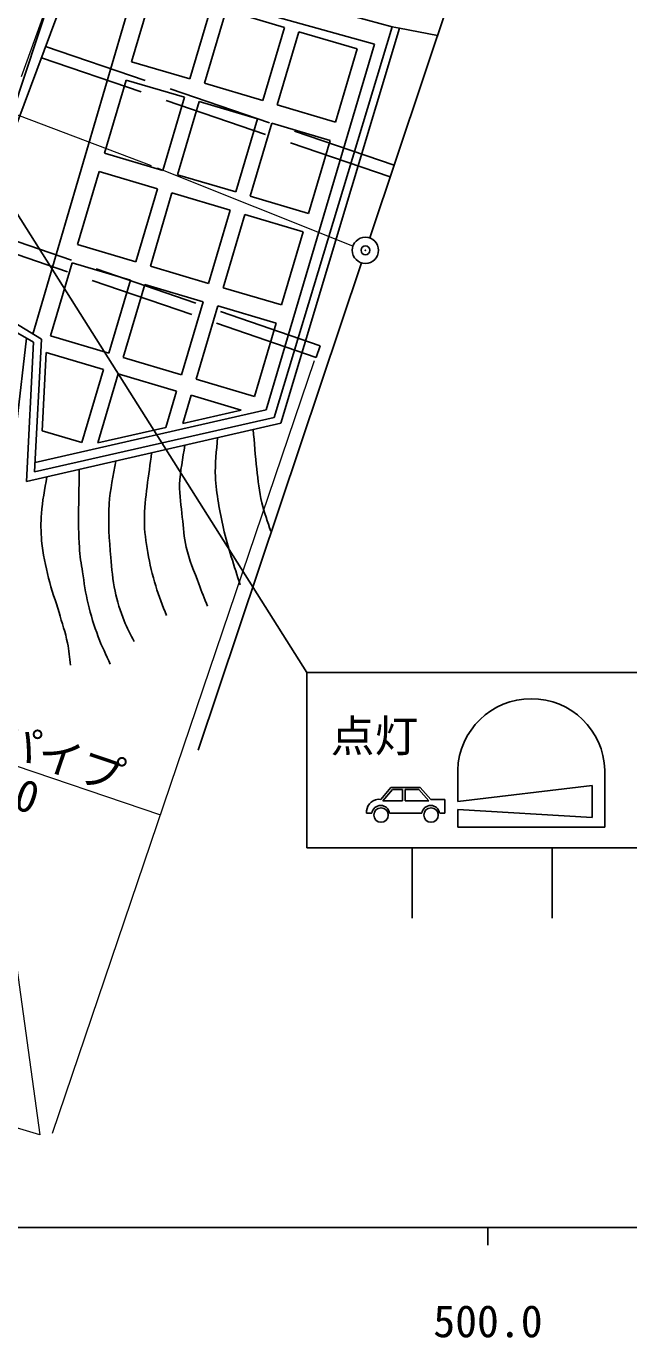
# Model space of a CAD drawing. Units: millimetres, scale not verified. Extents: x 40000 to 680000, y 20000 to 380000.
# Drawn here: x 541672 to 576029, y 198715 to 273509 of the extents above; entities that cross this region are included whole.
import ezdxf
from ezdxf.enums import TextEntityAlignment as Align

# ---------------------------------------------------------------- set-up
doc = ezdxf.new("R2010")
doc.units = ezdxf.units.MM
doc.header["$LTSCALE"] = 1000
doc.header["$PDMODE"] = 32
doc.header["$PDSIZE"] = 500
doc.linetypes.add('CHAIN', pattern=[18.5, 12, -1.5, 3.5, -1.5])
doc.linetypes.add('DASHED', pattern=[7.5, 6, -1.5])
for name, color, linetype, lineweight in [('M-BGD', 7, 'Continuous', 25), ('M-BMK', 2, 'CHAIN', 13), ('M-BMK-SRVR', 3, 'Continuous', 25), ('M-STR-HTXT', 7, 'Continuous', 13), ('M-STR-STRC', 7, 'Continuous', 25), ('M-TTL-BAND', 7, 'Continuous', 25)]:
    doc.layers.add(name, color=color, linetype=linetype, lineweight=lineweight)
doc.layers.add('M-OTRS', color=6, linetype='Continuous')
doc.styles.add('ＭＳ ゴシック', font='')
doc.styles.get('ＭＳ ゴシック').set_extended_font_data('MS Gothic')

msp = doc.modelspace()

# ---------------------------------------------------------------- linework, layer by layer
at = {"layer": 'M-BGD'}
for p, q in [((575017, 302527), (561256, 261438)), ((548005, 276252), (542058, 255956)), ((561534, 272487), (547894, 276283)), ((552758, 276134), (562530, 273469)), ((543847, 275245), (537716, 258787)), ((548915, 275656), (547680, 271485)), ((543014, 275043), (540906, 268653)), ((551004, 270501), (552239, 274672)), ((553070, 274426), (551835, 270255)), ((556394, 273442), (553070, 274426)), ((555159, 269271), (556394, 273442)), ((555806, 251199), (562530, 273469)), ((557225, 273196), (555990, 269025)), ((562948, 273398), (556184, 250878)), ((560549, 272212), (557225, 273196)), ((562530, 273469), (562948, 273398)), ((562948, 273398), (565125, 272989)), ((555361, 251633), (561534, 272487)), ((559314, 268041), (560549, 272212)), ((547680, 271485), (551004, 270501)), ((547371, 270442), (546137, 266271)), ((550696, 269458), (547371, 270442)), ((551835, 270255), (555159, 269271)), ((549461, 265287), (550696, 269458)), ((551527, 269212), (550292, 265041)), ((554851, 268228), (551527, 269212)), ((555990, 269025), (559314, 268041)), ((553616, 264057), (554851, 268228)), ((555682, 267982), (554447, 263811)), ((559006, 266998), (555682, 267982)), ((546137, 266271), (549461, 265287)), ((557771, 262827), (559006, 266998)), ((545828, 265228), (544594, 261058)), ((549152, 264245), (545828, 265228)), ((550292, 265041), (553616, 264057)), ((547918, 260074), (549152, 264245)), ((549983, 263999), (548749, 259828)), ((553307, 263015), (549983, 263999)), ((554447, 263811), (557771, 262827)), ((552073, 258844), (553307, 263015)), ((554138, 262769), (552904, 258598)), ((557463, 261785), (554138, 262769)), ((556228, 257614), (557463, 261785)), ((544594, 261058), (547918, 260074)), ((544285, 260015), (543050, 255844)), ((547609, 259031), (544285, 260015)), ((548749, 259828), (552073, 258844)), ((551475, 232233), (560780, 260016)), ((546374, 254860), (547609, 259031)), ((548440, 258785), (547205, 254614)), ((551764, 257801), (548440, 258785)), ((552904, 258598), (556228, 257614)), ((542095, 255497), (538719, 257414)), ((538869, 257891), (542551, 255657)), ((550530, 253630), (551764, 257801)), ((552595, 257555), (551361, 253384)), ((555919, 256571), (552595, 257555)), ((554685, 252400), (555919, 256571)), ((543050, 255844), (546374, 254860)), ((540581, 246139), (541688, 255728)), ((541683, 247539), (542095, 255497)), ((542551, 255657), (542152, 248102)), ((558430, 255283), (558202, 254621)), ((542576, 250439), (542812, 254906)), ((546087, 253936), (542812, 254906)), ((547205, 254614), (550530, 253630)), ((544852, 249765), (546087, 253936)), ((546918, 253690), (545750, 249745)), ((550242, 252706), (546918, 253690)), ((551361, 253384), (554685, 252400)), ((549628, 250631), (550242, 252706)), ((551073, 252460), (550597, 250852)), ((553932, 251614), (551073, 252460)), ((542180, 248622), (555361, 251633)), ((550597, 250852), (553932, 251614)), ((556184, 250878), (541683, 247539)), ((542152, 248102), (555806, 251199)), ((545750, 249745), (549628, 250631)), ((544852, 249765), (542576, 250439))]:
    msp.add_line(p, q, dxfattribs=at)
at = {"layer": 'M-BGD', "linetype": 'DASHED'}
for p, q in [((542773, 272361), (562643, 265580)), ((542547, 271698), (562421, 264916)), ((558430, 255283), (538913, 262001)), ((558202, 254621), (538669, 261345))]:
    msp.add_line(p, q, dxfattribs=at)
at = {"layer": 'M-BGD'}
for points, knots in [([(553867, 241646), (553550, 242721), (553160, 243777), (552915, 244871), (552699, 245842), (552512, 246827), (552461, 247820), (552422, 248562), (552533, 249304), (552569, 250046)], [0, 0, 0, 0, 1, 1, 1, 2, 2, 2, 3, 3, 3, 3]), ([(554616, 250517), (554683, 249765), (554728, 249011), (554818, 248262), (554895, 247616), (554961, 246966), (555107, 246332), (555235, 245778), (555447, 245248), (555617, 244705)], [0, 0, 0, 0, 1, 1, 1, 2, 2, 2, 3, 3, 3, 3]), ([(549663, 239909), (549461, 240469), (549227, 241020), (549056, 241590), (548870, 242215), (548711, 242850), (548601, 243493), (548497, 244103), (548408, 244720), (548408, 245339), (548409, 246627), (548680, 247901), (548816, 249181)], [0, 0, 0, 0, 1, 1, 1, 2, 2, 2, 3, 3, 3, 4, 4, 4, 4]), ([(550709, 249617), (550613, 248871), (550439, 248131), (550421, 247379), (550406, 246753), (550507, 246128), (550572, 245505), (550632, 244934), (550662, 244355), (550793, 243796), (550960, 243081), (551258, 242404), (551510, 241715), (551667, 241284), (551840, 240860), (552006, 240433)], [0, 0, 0, 0, 1, 1, 1, 2, 2, 2, 3, 3, 3, 4, 4, 4, 5, 5, 5, 5]), ([(546783, 248713), (546654, 247896), (546448, 247088), (546396, 246263), (546333, 245249), (546411, 244229), (546493, 243217), (546544, 242575), (546606, 241931), (546741, 241301), (546864, 240724), (547035, 240155), (547251, 239606), (547411, 239196), (547637, 238815), (547829, 238420)], [0, 0, 0, 0, 1, 1, 1, 2, 2, 2, 3, 3, 3, 4, 4, 4, 5, 5, 5, 5]), ([(542841, 247805), (542740, 247112), (542585, 246424), (542537, 245725), (542501, 245203), (542500, 244675), (542551, 244154), (542621, 243438), (542779, 242731), (542950, 242032), (543112, 241369), (543353, 240729), (543543, 240074), (543710, 239497), (543906, 238926), (544025, 238338), (544110, 237920), (544136, 237492), (544191, 237070)], [0, 0, 0, 0, 1, 1, 1, 2, 2, 2, 3, 3, 3, 4, 4, 4, 5, 5, 5, 6, 6, 6, 6]), ([(546465, 237125), (546235, 237648), (545975, 238160), (545776, 238696), (545548, 239309), (545350, 239935), (545197, 240571), (545053, 241169), (544972, 241781), (544880, 242390), (544810, 242852), (544731, 243315), (544701, 243782), (544604, 245262), (544695, 246748), (544692, 248231)], [0, 0, 0, 0, 1, 1, 1, 2, 2, 2, 3, 3, 3, 4, 4, 4, 5, 5, 5, 5])]:
    msp.add_open_spline(points, degree=3, knots=knots, dxfattribs=at)
at = {"layer": 'M-BMK'}
msp.add_lwpolyline([(560302, 260973), (548807, 265548), (531471, 272109), (508666, 280191), (486720, 286461), (465945, 291330)], dxfattribs=at)
at = {"layer": 'M-BMK-SRVR'}
msp.add_circle((561011, 260729), 750, dxfattribs=at)
at = {"layer": 'M-OTRS'}
msp.add_point((561011, 260729), dxfattribs=at)
at = {"layer": 'M-STR-HTXT'}
for p, q in [((555566, 309862), (541392, 270631)), ((543179, 210386), (558118, 254444)), ((530167, 235015), (549337, 228546)), ((540088, 227270), (542446, 210296)), ((542446, 210296), (517171, 217714))]:
    msp.add_line(p, q, dxfattribs=at)
at = {"layer": 'M-STR-STRC'}
for p, q in [((557669, 236650), (533314, 275228)), ((557669, 236650), (577669, 236650)), ((557669, 226650), (557669, 236650)), ((566274, 231088), (566274, 229298)), ((574666, 231088), (574666, 227827)), ((562459, 230087), (561885, 229419)), ((562549, 229980), (562000, 229341)), ((562459, 230087), (564126, 230087)), ((562549, 229980), (563131, 229980)), ((563131, 229980), (563131, 229341)), ((563277, 229980), (563277, 229341)), ((563277, 229980), (564052, 229980)), ((564052, 229980), (564627, 229341)), ((564126, 230087), (564737, 229407)), ((573947, 230213), (566274, 229298)), ((573947, 228384), (573947, 230213)), ((562000, 229341), (563131, 229341)), ((563277, 229341), (564627, 229341)), ((564737, 229407), (565536, 229407)), ((565536, 229407), (565536, 228626)), ((561080, 228626), (561080, 228757)), ((561378, 228626), (561080, 228626)), ((564229, 228626), (562391, 228626)), ((565536, 228626), (565262, 228626)), ((566274, 228841), (573947, 228384)), ((566274, 228841), (566274, 227827)), ((566274, 227827), (574666, 227827)), ((577669, 226650), (557669, 226650)), ((563669, 226650), (563669, 222650)), ((571669, 226650), (571669, 222650))]:
    msp.add_line(p, q, dxfattribs=at)
for centre in [(561903, 228524), (564755, 228524)]:
    msp.add_circle(centre, 414, dxfattribs=at)
for centre, radius, start, end in [((570470, 230962), 4198, 1.71917, 178.28083), ((561797, 228705), 719, 82.9706, 175.90725), ((561884, 228563), 510, 7.18344, 172.81656), ((564736, 228563), 510, 7.18344, 172.81656)]:
    msp.add_arc(centre, radius, start, end, dxfattribs=at)
at = {"layer": 'M-TTL-BAND'}
for p, q in [((40000, 205000), (579000, 205000)), ((568000, 205000), (568000, 204000))]:
    msp.add_line(p, q, dxfattribs=at)

# ---------------------------------------------------------------- texts
at = {"layer": 'M-STR-HTXT', "style": 'ＭＳ ゴシック'}
for s, p in [('ガードパイプ', (540043, 233023)), ('L=21.0', (538768, 230605))]:
    msp.add_text(s, height=1833, rotation=341.357, dxfattribs=at).set_placement(p, align=Align.MIDDLE_CENTER)
at = {"layer": 'M-STR-STRC', "style": 'ＭＳ ゴシック'}
msp.add_text('点灯', height=1833, dxfattribs=at).set_placement((559027, 233036), align=Align.MIDDLE_LEFT)
at = {"layer": 'M-TTL-BAND', "style": 'ＭＳ ゴシック'}
msp.add_text('500.0', height=1833, dxfattribs=at).set_placement((568000, 198195), align=Align.BOTTOM_CENTER)

doc.saveas('drawing.dxf')
